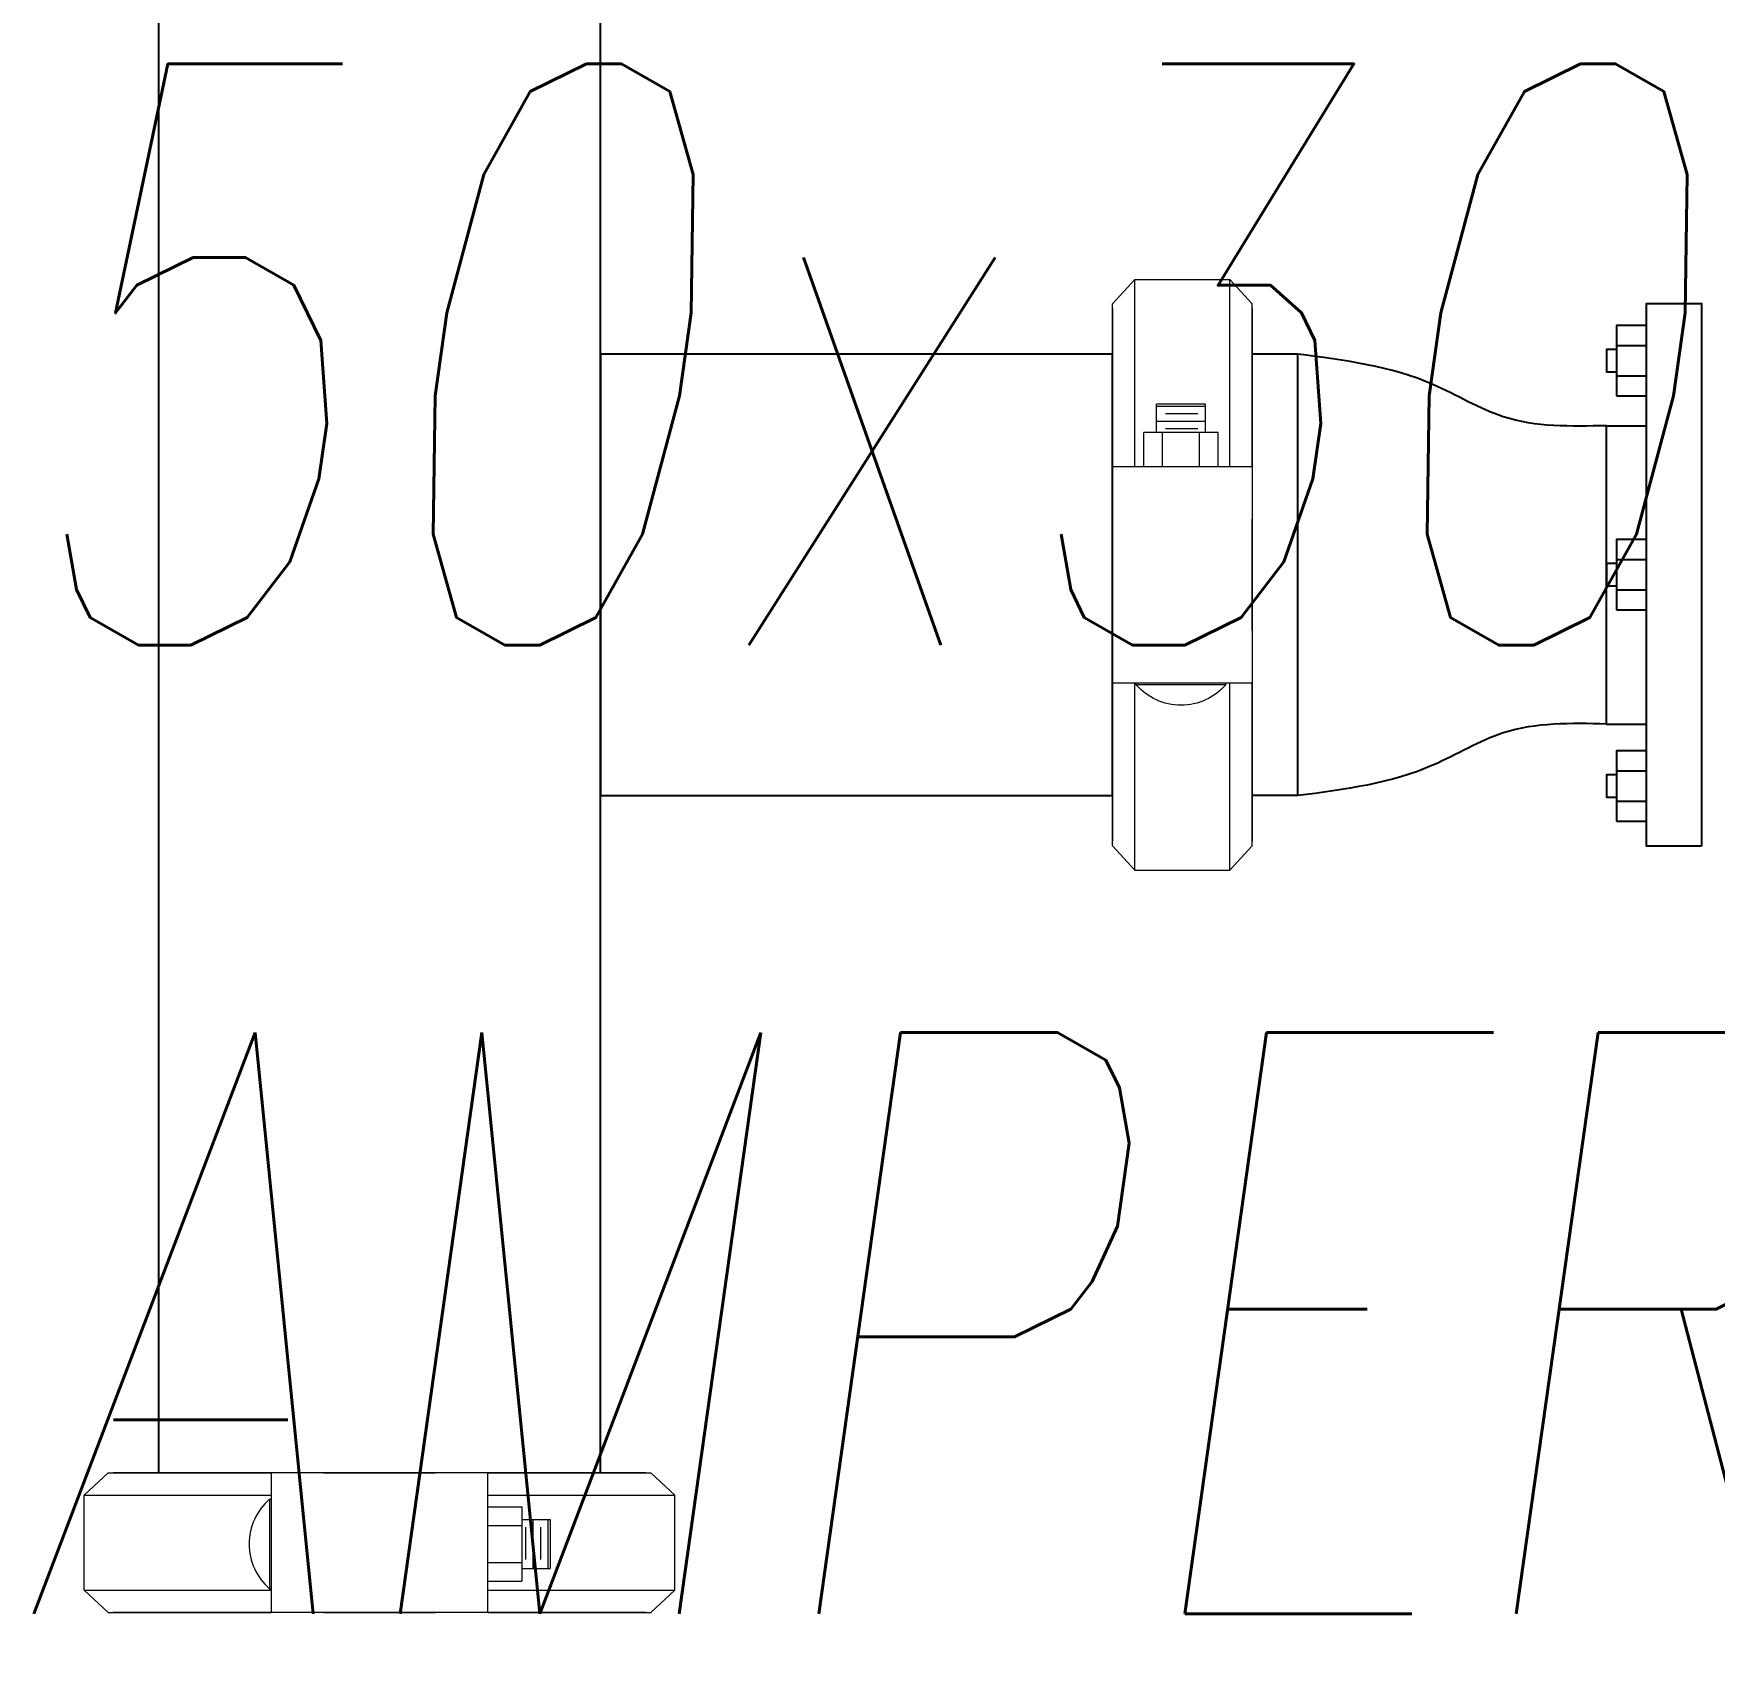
# Model space of a CAD drawing. Extents: x 226317 to 226469, y 8188101 to 8188260.
# Drawn here: x 226393.3376 to 226393.7713, y 8188235.5776 to 8188235.9994 of the extents above; entities that cross this region are included whole.
import ezdxf

# ---------------------------------------------------------------- set-up
doc = ezdxf.new("R2010")
doc.units = 0
doc.header["$LTSCALE"] = 15
doc.layers.get('0').update_dxf_attribs({"color": 250})
for name, color, linetype in [('00-GTI-Acoples', 250, 'Continuous'), ('A-SANITARIOS', 250, 'Continuous'), ('L12 Texto', 12, 'Continuous')]:
    doc.layers.add(name, color=color, linetype=linetype)
doc.styles.add('JNV ING', font='romans.shx', dxfattribs={"width": 0.7, "oblique": 8, "height": 0.15})

# ---------------------------------------------------------------- blocks, each defined once
blk = doc.blocks.new('A$C363a55df')
at = {"layer": '00-GTI-Acoples', "linetype": 'Continuous', "lineweight": 0, "extrusion": (3.83476e-17, -1, 0)}
for p, q in [((-27.05, 104.99), (-18.41, 114.3)), ((-18.41, 41.91), (-18.41, 114.3)), ((18.41, 114.3), (-18.41, 114.3)), ((18.41, 41.91), (18.41, 114.3)), ((27.05, 104.99), (18.41, 114.3)), ((-27.05, 41.91), (-27.05, 104.99)), ((27.05, 41.91), (27.05, 104.99)), ((-9.02, 66.04), (0.51, 66.04)), ((-9.02, 55.14), (-9.02, 66.04)), ((0.51, 66.04), (10.03, 66.04)), ((10.03, 55.14), (10.03, 66.04)), ((-13.84, 41.91), (-13.84, 55.14)), ((-13.84, 55.14), (-6.67, 55.14)), ((-6.67, 41.91), (-6.67, 55.14)), ((-6.67, 55.14), (7.68, 55.14)), ((7.68, 41.91), (7.68, 55.14)), ((7.68, 55.14), (14.86, 55.14)), ((14.86, 41.91), (14.86, 55.14)), ((-27.05, 41.91), (-27.05, 21.6)), ((-25.36, 41.91), (-27.05, 41.91)), ((-6.41, 41.91), (-25.36, 41.91)), ((7.42, 41.91), (-6.41, 41.91)), ((26.41, 41.91), (7.42, 41.91)), ((27.05, 41.91), (26.41, 41.91)), ((27.05, 41.91), (27.05, 21.6)), ((-27.05, -21.6), (-27.05, 21.6)), ((27.05, -21.6), (27.05, 21.6)), ((-27.05, -21.6), (-27.05, -41.91)), ((27.05, -21.6), (27.05, -41.91)), ((-27.05, -41.91), (-25.36, -41.91)), ((-27.05, -104.99), (-27.05, -41.91)), ((-25.36, -41.91), (-6.41, -41.91)), ((-18.41, -114.3), (-18.41, -41.91)), ((-16.81, -42.54), (-16.81, -41.91)), ((-16.81, -42.54), (17.82, -42.54)), ((-6.41, -41.91), (7.42, -41.91)), ((7.42, -41.91), (26.41, -41.91)), ((17.82, -42.54), (17.82, -41.91)), ((18.41, -114.3), (18.41, -41.91)), ((26.41, -41.91), (27.05, -41.91)), ((27.05, -104.99), (27.05, -41.91)), ((-27.05, -104.99), (-18.41, -114.3)), ((27.05, -104.99), (18.41, -114.3)), ((18.41, -114.3), (-18.41, -114.3))]:
    blk.add_line(p, q, dxfattribs=at)
at = {"layer": '00-GTI-Acoples', "linetype": 'Continuous', "lineweight": 0}
for p, q in [((-27.05, 103.1), (-27.05, -103.1)), ((27.05, 103.1), (27.05, -103.1)), ((10.03, 65.3), (-9.02, 65.3)), ((10.03, 59.54), (-9.02, 59.54)), ((6.54, 62.48), (-5.98, 62.48)), ((6.54, 56.72), (-5.98, 56.72))]:
    blk.add_line(p, q, dxfattribs=at)
blk.add_arc((0.51, -27.56), 22.9, 220.87556, 319.12444, dxfattribs=at)
blk = doc.blocks.new('BOMBAS-28.02.2025')
at = {"layer": 'A-SANITARIOS'}
for p, q in [((4.23671, -7.12002, 0), (4.23671, -6.97991, 0)), ((4.23671, -6.97991, 0), (4.25095, -6.97991, 0)), ((4.25095, -6.97991, 0), (4.25095, -7.12002, 0)), ((4.23671, -6.98556, 0), (4.22896, -6.98556, 0)), ((4.22896, -6.98556, 0), (4.22896, -7.00377, 0)), ((4.23671, -7.00377, 0), (4.23671, -6.98556, 0)), ((4.22896, -6.99075, 0), (4.23671, -6.99075, 0)), ((4.22896, -6.99075, 0), (4.23671, -6.99075, 0)), ((4.22896, -6.99176, 0), (4.22639, -6.99176, 0)), ((4.22639, -6.99176, 0), (4.22639, -6.99757, 0)), ((4.22639, -6.99757, 0), (4.22896, -6.99757, 0)), ((4.22896, -6.99855, 0), (4.23671, -6.99855, 0)), ((4.22896, -6.99855, 0), (4.23671, -6.99855, 0)), ((4.22896, -7.00377, 0), (4.23671, -7.00377, 0)), ((4.23671, -7.04081, 0), (4.22896, -7.04081, 0)), ((4.22896, -7.04081, 0), (4.22896, -7.05902, 0)), ((4.23671, -7.05902, 0), (4.23671, -7.04081, 0)), ((4.22896, -7.04701, 0), (4.22639, -7.04701, 0)), ((4.22639, -7.04701, 0), (4.22639, -7.05282, 0)), ((4.22896, -7.046, 0), (4.23671, -7.046, 0)), ((4.22896, -7.046, 0), (4.23671, -7.046, 0)), ((4.22639, -7.05282, 0), (4.22896, -7.05282, 0)), ((4.22896, -7.05379, 0), (4.23671, -7.05379, 0)), ((4.22896, -7.05379, 0), (4.23671, -7.05379, 0)), ((4.22896, -7.05902, 0), (4.23671, -7.05902, 0)), ((4.23671, -7.09537, 0), (4.22896, -7.09537, 0)), ((4.22896, -7.09537, 0), (4.22896, -7.11358, 0)), ((4.23671, -7.11358, 0), (4.23671, -7.09537, 0)), ((4.22896, -7.10157, 0), (4.22639, -7.10157, 0)), ((4.22639, -7.10157, 0), (4.22639, -7.10738, 0)), ((4.22896, -7.10056, 0), (4.23671, -7.10056, 0)), ((4.22896, -7.10056, 0), (4.23671, -7.10056, 0)), ((4.22639, -7.10738, 0), (4.22896, -7.10738, 0)), ((4.22896, -7.10836, 0), (4.23671, -7.10836, 0)), ((4.22896, -7.10836, 0), (4.23671, -7.10836, 0)), ((4.22896, -7.11358, 0), (4.23671, -7.11358, 0)), ((4.25095, -7.12002, 0), (4.23671, -7.12002, 0))]:
    blk.add_line(p, q, dxfattribs=at)
at = {"layer": 'A-SANITARIOS', "linetype": 'Continuous'}
for p, q in [((4.14677, -7.10696, 0), (4.14677, -6.99296, 0)), ((4.14677, -7.09996, 0), (4.14677, -6.99996, 0)), ((4.22639, -7.01145, 0), (4.23671, -7.01145, 0)), ((4.22639, -7.08847, 0), (4.22639, -7.01145, 0)), ((4.22639, -7.01145, 0), (4.23671, -7.01145, 0)), ((4.22639, -7.08847, 0), (4.22639, -7.01172, 0)), ((4.22639, -7.08847, 0), (4.23671, -7.08847, 0)), ((4.22639, -7.08847, 0), (4.23671, -7.08847, 0))]:
    blk.add_line(p, q, dxfattribs=at)
at = {"layer": 'A-SANITARIOS', "elevation": 0}
for points in [[(3.96679, -7.28175), (3.96679, -5.41817), (3.85279, -5.41817), (3.85279, -7.28175)], [(4.14677, -6.99296), (4.13499, -6.99296)], [(4.22896, -6.99176), (4.22639, -6.99176), (4.22639, -6.99757), (4.22896, -6.99757)], [(4.22896, -7.04701), (4.22639, -7.04701), (4.22639, -7.05282), (4.22896, -7.05282)], [(4.22896, -7.10157), (4.22639, -7.10157), (4.22639, -7.10738), (4.22896, -7.10738)], [(4.14677, -7.10696), (4.13499, -7.10696)]]:
    blk.add_lwpolyline(points, dxfattribs=at)
at = {"layer": 'A-SANITARIOS'}
for points, elevation in [([(4.25095, -7.12002), (4.23671, -7.12002), (4.23671, -6.97991), (4.25095, -6.97991)], 0.00004), ([(4.22896, -7.00377), (4.23671, -7.00377), (4.23671, -6.98556), (4.22896, -6.98556)], 0.00004), ([(3.96679, -6.99296), (3.96679, -7.10696), (4.09893, -7.10696), (4.09893, -6.99296)], 0), ([(4.22896, -7.05902), (4.23671, -7.05902), (4.23671, -7.04081), (4.22896, -7.04081)], 0.00004), ([(4.22896, -7.11358), (4.23671, -7.11358), (4.23671, -7.09537), (4.22896, -7.09537)], 0.00004)]:
    blk.add_lwpolyline(points, close=True, dxfattribs=dict(at, elevation=elevation))
at = {"layer": 'A-SANITARIOS', "linetype": 'Continuous'}
for points in [[(4.22639, -7.01145, 0), (4.19979, -7.00916, 0), (4.18179, -7.00088, 0), (4.14677, -6.99296, 0)], [(4.22639, -7.08847, 0), (4.19979, -7.09076, 0), (4.18179, -7.09904, 0), (4.14677, -7.10696, 0)]]:
    blk.add_spline(points, degree=3, dxfattribs=at)
at = {"layer": 'A-SANITARIOS', "linetype": 'Continuous', "lineweight": 0, "yscale": 0.0006666666666666666, "zscale": 0.0006666666666666666}
for p, xscale, rotation in [((4.11696, -7.04996, 0), -0.0006666666666666666, 359.9999999999999), ((3.90979, -7.29979, 0), 0.0006666666666666666, 270)]:
    blk.add_blockref('A$C363a55df', p, dxfattribs=dict(at, xscale=xscale, rotation=rotation))

msp = doc.modelspace()

# ---------------------------------------------------------------- block references
msp.add_blockref('BOMBAS-28.02.2025', (226389.51709, 8188242.90961))

# ---------------------------------------------------------------- texts
at = {"layer": 'L12 Texto', "ltscale": 1.5, "insert": (226392.42356, 8188235.99154), "char_height": 0.15, "attachment_point": 1, "style": 'JNV ING'}
msp.add_mtext_dynamic_manual_height_columns('\\pxqc;RE 550x300\\PC/DAMPER\\P817 CFM', width=1.9948547, gutter_width=0.75, heights=[0], dxfattribs=at)

doc.saveas('drawing.dxf')
